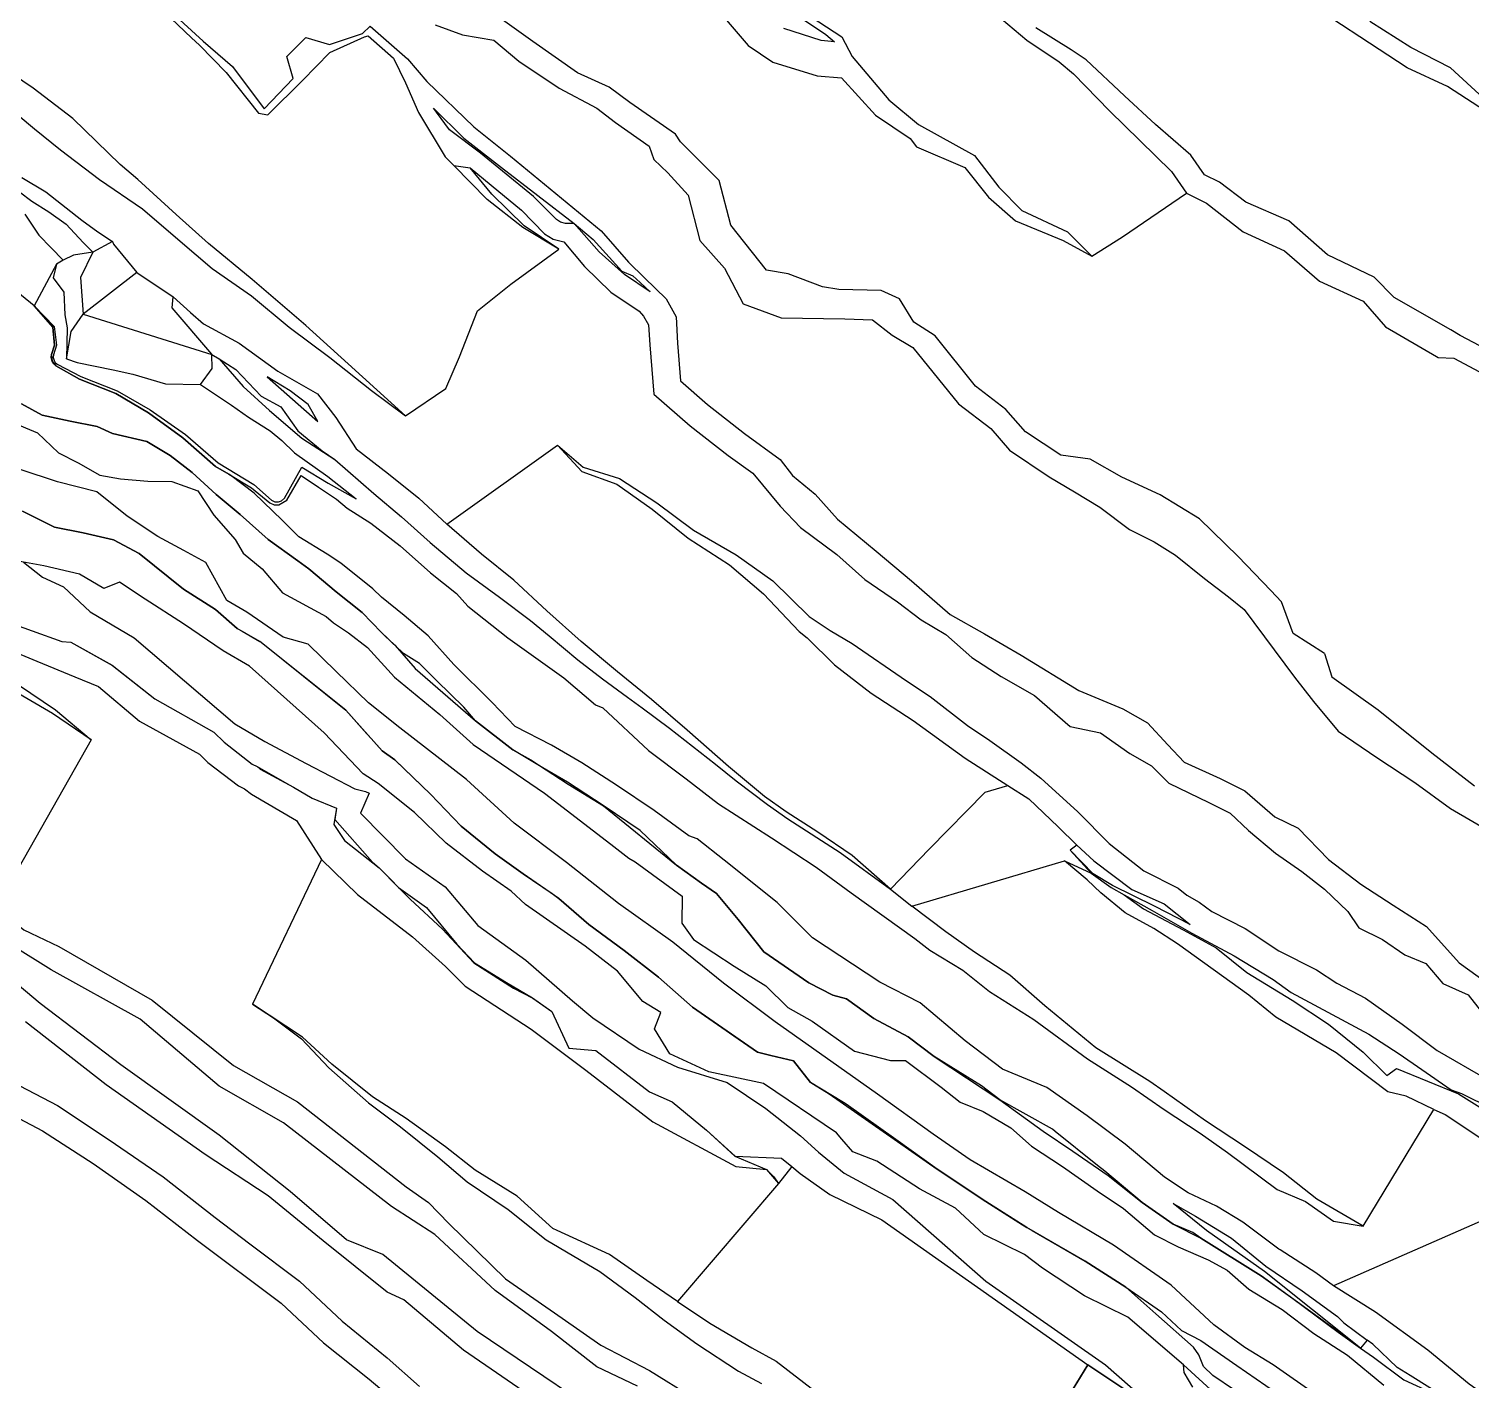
# Model space of a CAD drawing. Extents: x 102606 to 105048, y 81391 to 83586.
# Drawn here: x 103964.3 to 104282.7, y 81722.2 to 82020.5 of the extents above; entities that cross this region are included whole.
import ezdxf

# ---------------------------------------------------------------- set-up
doc = ezdxf.new("R2010")
doc.units = 0

msp = doc.modelspace()

# ---------------------------------------------------------------- linework, layer by layer
at = {"color": 32}
for points in [[(104130.016, 82059.813, 0), (104139.982955, 82050.9407, 0), (104146.405898, 82045.778647, 0), (104149.567054, 82043.655967, 0), (104156.652621, 82038.940777, 0), (104166.787518, 82032.444151, 0), (104176.279269, 82025.103374, 0), (104184.616181, 82018.026815, 0), (104191.764785, 82013.230583, 0), (104194.960397, 82010.619584, 0), (104202.929086, 82002.453757, 0), (104209.603592, 81995.88284, 0), (104216.600004, 81989.060098, 0), (104219.89107, 81984.250155, 0)], [(104111.388, 82045.377, 0), (104122.369609, 82033.946359, 0), (104131.956919, 82026.513775, 0), (104143.775778, 82018.759131, 0), (104146.078161, 82014.446069, 0)], [(104114.337439, 82027.146194, 0), (104123.107371, 82016.854318, 0), (104128.550791, 82013.142886, 0), (104138.387807, 82010.179173, 0), (104143.72163, 82009.698472, 0), (104151.228272, 82001.464258, 0), (104158.895906, 81996.296231, 0), (104160.265356, 81994.454906, 0), (104170.95401, 81989.916888, 0), (104176.179312, 81983.389596, 0), (104182.130205, 81978.113158, 0), (104192.676849, 81973.76382, 0), (104199.02, 81970.31, 0), (104205.752, 81974.584, 0), (104219.89107, 81984.250155, 0), (104224.280719, 81982.037678, 0), (104232.405832, 81975.722565, 0), (104241.568061, 81971.527372, 0), (104249.289287, 81964.838729, 0), (104258.919787, 81960.382671, 0), (104263.865206, 81954.701138, 0), (104275.077999, 81948.185738, 0), (104275.480085, 81947.98772, 0), (104278.921435, 81947.844753, 0), (104287.882917, 81943.018924, 0)], [(104131.164711, 82025.346616, 0), (104140.302772, 82019.279047, 0), (104142.173192, 82017.635643, 0), (104139.204015, 82017.952241, 0), (104130.971852, 82020.577143, 0)], [(104250.33554, 81882.563867, 0), (104243.417212, 81887.006564, 0), (104240.883476, 81893.983549, 0), (104238.509724, 81896.528688, 0), (104231.292232, 81904.038189, 0), (104222.767432, 81912.355403, 0), (104214.065187, 81917.631767, 0), (104205.605197, 81921.543321, 0), (104198.610671, 81925.52679, 0), (104192.1898, 81926.42057, 0), (104184.33465, 81931.564079, 0), (104180.009393, 81936.493116, 0), (104173.33725, 81941.609615, 0), (104164.374105, 81952.773484, 0), (104159.680042, 81955.785834, 0), (104156.536211, 81960.931115, 0), (104152.503377, 81962.779222, 0), (104143.124971, 81962.970788, 0), (104139.501714, 81963.540962, 0), (104131.971313, 81966.432277, 0), (104127.157971, 81967.224351, 0), (104119.313477, 81977.193842, 0), (104116.704786, 81987.017269, 0), (104111.384443, 81992.395108, 0), (104108.187981, 81995.544835, 0), (104107.104764, 81997.256894, 0), (104096.971575, 82004.225265, 0), (104092.435696, 82007.637184, 0), (104085.438743, 82010.775499, 0), (104075.552272, 82017.716754, 0), (104068.380825, 82022.883974, 0)], [(104053.998564, 82021.423124, 0), (104060.050716, 82019.222716, 0), (104066.95875, 82018.002304, 0), (104072.491714, 82013.413814, 0), (104081.387414, 82007.410568, 0), (104089.685128, 82002.977714, 0), (104093.820838, 81999.845889, 0), (104101.264659, 81994.616342, 0), (104102.289279, 81991.656546, 0), (104105.417894, 81988.754701, 0), (104109.879442, 81983.789309, 0), (104112.486526, 81973.784875, 0), (104117.880045, 81967.684605, 0), (104122.045751, 81959.821198, 0), (104130.444606, 81956.70507, 0), (104144.497528, 81956.488239, 0), (104150.550501, 81956.294275, 0), (104154.944508, 81952.892364, 0), (104159.48286, 81950.139253, 0), (104169.565162, 81937.752481, 0), (104176.676364, 81932.296773, 0), (104180.809874, 81927.505672, 0), (104189.604274, 81921.630912, 0), (104195.194886, 81918.277252, 0), (104200.743174, 81914.90363, 0), (104207.292806, 81909.951935, 0), (104212.73125, 81907.280032, 0), (104217.506928, 81904.314607, 0), (104223.870956, 81899.156528, 0), (104229.197056, 81895.118181, 0), (104232.601415, 81892.342587, 0), (104243.716, 81877.391343, 0), (104247.913, 81872.004, 0), (104253.352, 81865.479, 0), (104261.953, 81859.649, 0), (104270.315, 81854.144, 0), (104278.22, 81848.346, 0), (104288.926832, 81842.150466, 0)], [(104290.241495, 81947.567402, 0), (104280.29107, 81952.837301, 0), (104278.241123, 81954.087576, 0), (104265.77847, 81961.174405, 0), (104261.360093, 81965.656696, 0), (104251.049723, 81970.642327, 0), (104242.46444, 81978.147899, 0), (104232.991519, 81982.227259, 0), (104227.186606, 81986.633923, 0), (104223.905427, 81988.286353, 0), (104220.877459, 81992.655724, 0), (104213.077046, 81999.427839, 0), (104206.210559, 82005.720833, 0), (104197.769751, 82013.688099, 0), (104194.429469, 82015.893784, 0), (104186.650401, 82020.717303, 0)], [(104146.078161, 82014.446069, 0), (104154.160472, 82004.85965, 0), (104160.734172, 81999.364025, 0), (104173.124435, 81992.540354, 0), (104178.441533, 81985.540725, 0), (104183.580553, 81980.435416, 0), (104193.590996, 81975.681278, 0), (104199.02, 81970.31, 0)], [(103962.726, 81937.73, 0), (103967.23, 81935.225, 0), (103973.449, 81933.93, 0), (103979.426, 81932.686, 0), (103982.796, 81931.207, 0), (103990.359, 81929.432, 0), (103995.53, 81926.286, 0), (104000.363, 81922.584, 0), (104005.667, 81917.722, 0), (104010.998, 81913.316, 0), (104017.144, 81907.79, 0), (104023.732, 81903.037, 0), (104026.15, 81901.275, 0), (104032.175, 81896.191, 0), (104037.912, 81891.676, 0), (104042.145, 81887.222, 0), (104045.190106, 81884.348755, 0), (104049.584654, 81879.266688, 0), (104062.952197, 81867.750282, 0), (104071.136834, 81861.3512, 0), (104075.137935, 81859.131366, 0), (104083.365921, 81853.740617, 0), (104091.206764, 81848.941369, 0), (104107.270369, 81835.85597, 0), (104112.801275, 81831.877317, 0), (104116.135185, 81829.615663, 0), (104120.890438, 81823.837268, 0), (104126.591728, 81816.719126, 0), (104136.491396, 81809.915142, 0), (104141.819337, 81807.136124, 0), (104144.825213, 81806.342499, 0), (104150.849754, 81801.978897, 0), (104158.449308, 81797.968458, 0), (104164.200146, 81793.647198, 0), (104178.66041, 81784.019387, 0), (104188.247252, 81777.145655, 0), (104194.836078, 81772.715349, 0), (104202.639145, 81767.365433, 0), (104210.146109, 81761.394761, 0), (104216.983459, 81756.594068, 0), (104223.053604, 81753.520545, 0), (104236.415017, 81745.200517, 0), (104243.364317, 81740.189328, 0), (104253.376046, 81732.773233, 0), (104258.31402, 81729.251528, 0), (104261.189002, 81727.201125, 0), (104267.900158, 81722.255013, 0), (104274.303544, 81719.257211, 0)], [(103960.404, 81933.732, 0), (103966.21, 81931.351, 0), (103970.851, 81926.874, 0), (103975.184, 81924.698, 0), (103979.969, 81921.958, 0), (103984.564, 81921.191, 0), (103990.579, 81920.682, 0), (103995.901, 81920.579, 0), (104001.589, 81918.531, 0), (104005.189, 81913.118, 0), (104009.869, 81907.786, 0), (104011.611741, 81904.788654, 0), (104015.814226, 81901.302967, 0), (104020.300982, 81895.978181, 0), (104029.977906, 81890.785048, 0), (104031.547, 81889.381, 0), (104034.851, 81887.165, 0), (104039.074, 81883.957, 0), (104045.034119, 81877.343957, 0), (104055.064892, 81869.11563, 0), (104062.42, 81862.54, 0), (104078.14, 81851.74, 0), (104092.833293, 81840.466211, 0), (104096.793, 81837.379, 0), (104098.185, 81836.568, 0), (104108.546, 81829.025, 0), (104108.449, 81823.092, 0), (104111.024, 81819.443, 0), (104120.065, 81813.565, 0), (104127.031, 81809.251, 0), (104131.897, 81804.445, 0), (104137.241, 81801.386, 0), (104146.583, 81794.825, 0), (104154.56, 81792.722, 0), (104157.869, 81792.719, 0), (104165.718, 81786.822, 0), (104169.944, 81783.535, 0), (104175.003, 81781.486, 0), (104181.11, 81777.9, 0), (104185.69, 81773.81, 0), (104192.54, 81769.33, 0), (104200.15, 81763.98, 0), (104206.01, 81760.07, 0), (104212.85, 81754.22, 0), (104218.03, 81751.58, 0), (104224.68, 81748.7, 0), (104228.892935, 81746.435097, 0), (104233.66, 81742.27, 0), (104241.02, 81737.79, 0), (104248.01, 81732.49, 0), (104255.48, 81727.71, 0), (104263.43, 81721.06, 0)], [(103978.055795, 81863.517728, 0), (103969.536623, 81869.332242, 0), (103958.209639, 81876.002488, 0), (103952.126994, 81880.561086, 0), (103950.26278, 81882.380245, 0), (103942.069969, 81882.589608, 0), (103938.077584, 81883.843789, 0), (103932.106, 81885.079, 0), (103926.597308, 81887.884442, 0)], [(103948.937813, 81887.220515, 0), (103953.667653, 81882.201384, 0), (103959.329905, 81877.498477, 0), (103970.186712, 81870.191146, 0), (103978.055795, 81863.517728, 0), (103957.0042, 81826.503562, 0), (103963.231213, 81821.618716, 0), (103970.917921, 81817.871517, 0), (103991.554668, 81806.070123, 0), (104009.501537, 81791.644953, 0), (104023.654086, 81783.591953, 0), (104047.599218, 81764.834104, 0), (104052.558732, 81761.3981, 0), (104057.037923, 81756.759609, 0), (104069.513483, 81744.507371, 0), (104082.065525, 81735.857048, 0), (104090.630456, 81729.891209, 0), (104101.36359, 81724.281834, 0), (104110.821846, 81718.425329, 0)], [(104250.33554, 81882.563867, 0), (104251.949264, 81877.426264, 0), (104262.183391, 81870.158738, 0), (104274.088464, 81860.65699, 0), (104283.478548, 81853.394003, 0)], [(104098.72, 81720.85, 0), (104089.725474, 81725.083848, 0), (104079.675321, 81732.929081, 0), (104067.289811, 81741.951455, 0), (104053.968449, 81754.32255, 0), (104044.395383, 81760.487626, 0), (104020.559665, 81778.979538, 0), (104006.320361, 81787.041083, 0), (103988.864571, 81801.835275, 0), (103969.212882, 81812.787861, 0), (103960.639, 81818.149, 0)]]:
    msp.add_polyline3d(points, dxfattribs=at)
at = {"color": 40}
for points in [[(103980.059, 82038.328, 0), (103988.811889, 82031.61508, 0), (103992.727502, 82025.664602, 0), (104000.246841, 82018.559805, 0), (104000.246841, 82018.559805, 0), (104001.997035, 82016.89294, 0), (104007.859721, 82010.854281, 0), (104015.037765, 82001.93681, 0), (104017.081585, 82001.566067, 0), (104024.721461, 82009.081541, 0), (104030.729351, 82015.320179, 0), (104038.441562, 82018.740904, 0), (104039.213454, 82018.990087, 0), (104044.830111, 82014.045961, 0), (104047.455361, 82008.620591, 0), (104050.309589, 82002.082468, 0), (104056.196879, 81992.287079, 0), (104058.14062, 81990.322885, 0), (104061.710424, 81989.864078, 0)], [(103995.990141, 82024.051243, 0), (104002.834177, 82017.83395, 0), (104009.308677, 82012.193618, 0), (104016.245929, 82002.838394, 0), (104022.681112, 82009.581698, 0), (104021.293562, 82014.384681, 0), (104025.489643, 82018.646269, 0), (104030.699721, 82017.100882, 0), (104037.977054, 82019.525638, 0), (104039.686424, 82021.109494, 0), (104047.910205, 82013.902326, 0), (104052.212542, 82008.902668, 0), (104062.5247, 81998.865909, 0), (104070.631652, 81992.412815, 0), (104090.697494, 81975.907164, 0), (104096.711736, 81969.036597, 0), (104100.237367, 81965.508907, 0), (104105.026552, 81960.890088, 0), (104107.239596, 81956.919392, 0), (104107.535835, 81951.129251, 0), (104108.171973, 81942.788778, 0), (104114.166584, 81937.547981, 0), (104122.340526, 81931.147915, 0), (104130.21124, 81925.454609, 0), (104132.892387, 81921.929116, 0), (104137.897235, 81917.753427, 0), (104142.862865, 81912.241679, 0), (104151.399378, 81905.19374, 0), (104159.210105, 81898.61996, 0), (104167.744258, 81891.204707, 0), (104175.335596, 81886.964592, 0), (104183.401825, 81882.224437, 0), (104196.116304, 81874.454479, 0), (104205.866204, 81870.361928, 0), (104211.274847, 81867.291879, 0), (104215.765145, 81862.443368, 0), (104219.383836, 81858.634824, 0), (104227.312195, 81854.973174, 0), (104232.797954, 81852.297194, 0), (104239.428703, 81846.550951, 0), (104244.575186, 81844.054073, 0), (104251.218207, 81837.091346, 0), (104258.398459, 81831.693569, 0), (104265.532943, 81827.001158, 0), (104272.922784, 81822.290919, 0), (104280.127814, 81814.322099, 0), (104288.485212, 81808.256246, 0)], [(104287.152955, 82001.511932, 0), (104277.52466, 82007.799634, 0), (104268.593369, 82011.877289, 0), (104258.181457, 82018.757479, 0), (104250.077789, 82024.07576, 0)], [(104285.496, 82005.239, 0), (104278.211, 82011.883, 0), (104269.452, 82016.411, 0), (104260.399474, 82022.159033, 0)], [(104047.447, 81935.061, 0), (104034.779009, 81946.586216, 0), (104025.453008, 81954.987308, 0), (104013.595665, 81965.14175, 0), (104003.980149, 81973.1255, 0), (103996.859312, 81979.519435, 0), (103988.40193, 81987.248698, 0), (103988.40193, 81987.248698, 0), (103984.464386, 81990.544554, 0), (103973.994569, 82000.742415, 0), (103965.276044, 82007.437701, 0), (103956.265247, 82013.433562, 0)], [(104101.472921, 81962.420112, 0), (104095.855285, 81966.260599, 0), (104090.25866, 81971.277175, 0), (104084.683546, 81977.517664, 0), (104082.819367, 81977.576493, 0), (104081.722373, 81977.821816, 0), (104080.79268, 81978.45368, 0), (104075.753752, 81983.492608, 0), (104068.856869, 81989.100197, 0), (104063.993821, 81993.078964, 0), (104057.217461, 81998.239255, 0), (104054.315019, 82002.140197, 0), (104053.663952, 82002.998846, 0)], [(104053.663952, 82002.998846, 0), (104060.336729, 81996.381706, 0), (104068.651827, 81989.925581, 0), (104084.683546, 81977.517664, 0), (104088.876514, 81974.029413, 0), (104095.236233, 81966.999473, 0), (104097.645991, 81965.984629, 0), (104099.270172, 81964.524327, 0), (104101.472921, 81962.420112, 0)], [(103961.948, 82001.49, 0), (103965.546, 81998.447, 0), (103971.318, 81993.819, 0), (103979.922, 81987.229, 0), (103989.377, 81980.768, 0), (103997.728, 81973.605, 0), (104004.768, 81967.608, 0), (104013.474, 81961.559, 0), (104021.818, 81954.633, 0), (104030.768, 81947.953, 0), (104039.966, 81940.646, 0), (104047.447, 81935.061, 0), (104056.397, 81941.081, 0)], [(104081.334, 81971.847, 0), (104073.408375, 81976.642567, 0), (104065.508499, 81982.877473, 0), (104058.14062, 81990.322885, 0)], [(104056.397, 81941.081, 0), (104059.423, 81948.104, 0), (104063.33, 81958.227, 0), (104070.753, 81964.177, 0), (104081.334, 81971.847, 0), (104073.653544, 81976.996248, 0), (104066.535304, 81984.026259, 0), (104061.710424, 81989.864078, 0), (104066.347768, 81986.023845, 0), (104073.068915, 81980.516713, 0), (104078.177151, 81975.292156, 0), (104080.08929, 81974.048675, 0), (104082.434396, 81973.479238, 0), (104087.002824, 81968.026722, 0), (104092.805143, 81962.372711, 0), (104099.072095, 81958.162665, 0), (104100.042876, 81957.0542, 0), (104101.142261, 81955.167455, 0), (104101.390039, 81950.737721, 0), (104102.267717, 81939.83215, 0), (104110.309158, 81932.886977, 0), (104118.718599, 81926.336269, 0), (104124.179048, 81922.401251, 0), (104130.170613, 81915.130544, 0), (104134.709697, 81910.388208, 0), (104142.672493, 81904.429815, 0), (104148.904661, 81898.953595, 0), (104156.103499, 81894.031078, 0), (104161.326782, 81890.038203, 0), (104166.730333, 81886.759443, 0), (104172.532905, 81881.741042, 0), (104179.00523, 81877.549367, 0), (104186.335076, 81873.362168, 0), (104194.186179, 81866.477224, 0), (104200.904574, 81865.095014, 0), (104207.418555, 81860.498077, 0), (104212.138383, 81857.805024, 0), (104216.034839, 81853.961627, 0), (104224.805813, 81849.693893, 0), (104229.540969, 81847.368555, 0), (104233.56, 81843.52, 0), (104239.537908, 81838.54389, 0), (104245.391137, 81834.450508, 0), (104250.342475, 81830.600534, 0), (104255.491361, 81825.645831, 0), (104257.980473, 81822.065759, 0), (104263.170946, 81819.435062, 0), (104268.089204, 81816.044163, 0), (104272.719459, 81814.127606, 0), (104276.466886, 81809.730451, 0), (104282.122089, 81807.239416, 0), (104287.962391, 81799.745008, 0)], [(104248.8276, 81718.694753, 0), (104239.031453, 81725.554992, 0), (104232.749815, 81729.354127, 0), (104225.969168, 81734.355743, 0), (104216.489365, 81743.113032, 0), (104203.752453, 81751.985155, 0), (104191.64353, 81759.171731, 0), (104184.246126, 81763.741315, 0), (104172.158141, 81770.782068, 0), (104163.95683, 81776.501168, 0), (104151.647951, 81785.301699, 0), (104129.057823, 81801.275979, 0), (104117.69706, 81809.832711, 0), (104106.465183, 81818.871575, 0), (104094.519755, 81827.432472, 0), (104083.00598, 81836.476085, 0), (104071.47305, 81845.153993, 0), (104060.963544, 81854.775177, 0), (104046.24098, 81866.187282, 0), (104039.300513, 81871.691949, 0), (104032.194778, 81878.597925, 0), (104025.957358, 81884.693085, 0), (104020.440879, 81886.237823, 0), (104012.448836, 81891.700581, 0), (104008.014521, 81894.324556, 0), (104003.390551, 81902.724642, 0), (103998.547237, 81905.320883, 0), (103992.763612, 81908.460392, 0), (103986.031999, 81912.891826, 0), (103979.349787, 81918.302497, 0), (103970.659087, 81920.473947, 0), (103962.410835, 81923.207952, 0)], [(103962.935, 81914.046, 0), (103969.976, 81910.462, 0), (103976.27, 81909.248, 0), (103983.026, 81907.72, 0), (103988.673, 81904.693, 0), (103998.48, 81896.823, 0), (104005.517, 81892.293, 0), (104010.308732, 81888.155457, 0)], [(104010.308732, 81888.155457, 0), (104011.385359, 81887.533431, 0), (104015.290591, 81885.277164, 0), (104015.604252, 81885.095945, 0), (104034.299366, 81870.057486, 0), (104038.940594, 81864.899776, 0), (104039.917114, 81863.814588, 0), (104042.351719, 81861.109058, 0), (104045.126077, 81859.123953, 0), (104045.24975, 81859.004931, 0), (104053.016469, 81851.530299, 0), (104059.737518, 81844.46785, 0), (104067.250528, 81838.358438, 0), (104073.428496, 81833.96261, 0), (104079.817535, 81829.578926, 0), (104081.337034, 81828.536359, 0), (104087.916743, 81822.736428, 0), (104095.732733, 81817.03366, 0), (104103.305597, 81811.122967, 0), (104110.852949, 81804.535092, 0), (104120.933344, 81797.502908, 0), (104120.935724, 81797.501248, 0), (104125.173001, 81794.545281, 0), (104128.099024, 81793.864959, 0), (104133.156995, 81792.688944, 0), (104136.90542, 81787.891718, 0), (104137.205704, 81787.708179, 0), (104141.039702, 81785.364782, 0), (104164.883947, 81768.744335, 0), (104175.632217, 81761.578821, 0), (104176.431523, 81761.072754, 0), (104183.685694, 81756.479901, 0), (104184.663171, 81755.861028, 0), (104185.817175, 81755.195734, 0), (104185.822882, 81755.192444, 0), (104197.563433, 81748.423913, 0), (104206.473645, 81742.685049, 0), (104214.390906, 81737.209233, 0), (104218.77753, 81733.144936, 0), (104223.027, 81730.914, 0), (104231.002, 81725.387, 0), (104239.581, 81719.483, 0)], [(104098.398262, 81709.209121, 0), (104063.304945, 81732.893756, 0), (104042.499923, 81749.881489, 0), (104034.419125, 81753.145368, 0), (104021.998187, 81763.829726, 0), (104006.299685, 81776.232292, 0), (103984.646891, 81791.749916, 0), (103966.81302, 81805.355757, 0), (103955.155816, 81815.061755, 0)], [(104095.27, 81704.75, 0), (104060.274976, 81728.806262, 0), (104047.081666, 81739.884652, 0), (104043.4, 81741.55, 0), (104029.26, 81752.9, 0), (104017.15, 81762.88, 0), (104003.240945, 81771.964225, 0), (103981.382797, 81787.336194, 0), (103963.573513, 81801.292038, 0)]]:
    msp.add_polyline3d(points, dxfattribs=at)
at = {"color": 3}
for points in [[(103962.796037, 81987.727376, 0), (103968.064244, 81984.499278, 0), (103976.00292, 81978.290981, 0), (103979.512335, 81975.71483, 0), (103982.814632, 81973.550652, 0), (103983.025461, 81973.006309, 0), (103988.131396, 81966.702327, 0), (103996.140395, 81961.324908, 0), (103996.140395, 81961.324908, 0), (103999.974846, 81957.861004, 0), (104002.852387, 81955.397834, 0), (104010.768575, 81951.126319, 0), (104019.258912, 81944.935033, 0), (104028.042632, 81939.953408, 0), (104032.063844, 81934.689769, 0), (104036.558768, 81927.769557, 0), (104043.706602, 81922.247775, 0), (104050.450051, 81916.897488, 0), (104056.614521, 81911.134055, 0), (104081.031, 81928.621, 0), (104086.722297, 81923.742459, 0), (104094.6822, 81921.262444, 0), (104102.945796, 81915.894294, 0), (104111.079995, 81909.83562, 0), (104120.447567, 81904.402589, 0), (104128.563484, 81898.654352, 0), (104136.563364, 81890.780655, 0), (104141.244927, 81887.678063, 0), (104146.114326, 81884.77248, 0), (104158.060408, 81876.569054, 0), (104163.323724, 81873.100252, 0), (104171.539862, 81866.686267, 0), (104176.492527, 81863.398983, 0), (104183.410317, 81858.469405, 0), (104187.768549, 81855.071094, 0), (104195.908003, 81847.663898, 0), (104202.814973, 81840.618851, 0), (104210.467843, 81834.619802, 0), (104218.067878, 81830.782507, 0), (104219.99209, 81829.231381, 0), (104222.666188, 81827.683414, 0), (104225.491513, 81825.601636, 0), (104232.864663, 81821.882767, 0), (104240.294119, 81816.983445, 0), (104248.564639, 81812.790929, 0), (104253.085802, 81809.818367, 0), (104259.395992, 81806.519972, 0), (104267.541519, 81800.768351, 0), (104275.239451, 81794.936706, 0), (104286.182189, 81788.580625, 0)], [(103962.278, 81984.549, 0), (103964.994, 81982.469, 0), (103968.692, 81980.122, 0), (103972.571, 81977.431, 0), (103976.269, 81973.323, 0), (103978.443, 81971.186, 0), (103975.731264, 81965.645697, 0), (103976.278, 81957.553, 0), (104004.701, 81948.642, 0), (104006.342276, 81947.677616, 0), (104010.023088, 81945.323358, 0), (104015.624789, 81939.388427, 0), (104019.954439, 81937.059136, 0), (104023.709211, 81931.779308, 0), (104029.102198, 81927.363186, 0), (104031.849194, 81925.462125, 0), (104040.445228, 81917.911872, 0), (104046.551818, 81912.810152, 0), (104052.886112, 81907.083361, 0), (104060.876618, 81900.438576, 0), (104068.192799, 81895.028314, 0), (104075.03918, 81889.883044, 0), (104079.182945, 81886.484823, 0), (104085.521409, 81881.171147, 0), (104090.939814, 81876.988026, 0), (104096.496311, 81872.956813, 0), (104099.728888, 81870.631519, 0), (104105.73165, 81866.14141, 0), (104115.901821, 81858.139557, 0), (104120.476507, 81854.478331, 0), (104127.386739, 81849.247828, 0), (104131.873388, 81846.066166, 0), (104143.435, 81838.667, 0), (104154.56538, 81830.589219, 0), (104163.131, 81839.464, 0), (104175.466, 81852.007, 0), (104180.47857, 81853.464985, 0), (104185.105, 81850.496, 0), (104191.537214, 81844.347061, 0), (104195.667925, 81840.286271, 0), (104194.204, 81839.148, 0), (104198.818031, 81834.095385, 0), (104203.246383, 81830.90237, 0), (104206.113782, 81829.320218, 0), (104212.35233, 81825.877958, 0), (104221.066214, 81820.846358, 0), (104230.399104, 81815.815458, 0), (104239.027817, 81810.640944, 0), (104243.008188, 81807.71963, 0), (104260.165417, 81798.529626, 0), (104266.821312, 81794.240168, 0), (104271.86147, 81790.752992, 0), (104278.347245, 81786.26324, 0), (104280.586, 81785.435, 0), (104287.319, 81782.13, 0)], [(103982.814632, 81973.550652, 0), (103978.443, 81971.186, 0)], [(103988.131396, 81966.702327, 0), (103976.278, 81957.553, 0)], [(104004.681152, 81948.675712, 0), (103995.929, 81958.938, 0), (103996.140395, 81961.324908, 0)], [(104016.956, 81943.656, 0), (104028.087, 81933.814, 0)], [(104028.087, 81933.814, 0), (104025.948, 81937.611, 0), (104022.035, 81940.601, 0), (104016.956, 81943.656, 0)], [(104081.031, 81928.621, 0), (104086.432277, 81922.811607, 0), (104094.099529, 81920.021773, 0), (104101.932563, 81914.438845, 0), (104109.908968, 81908.059433, 0), (104118.998241, 81902.14597, 0), (104126.540935, 81895.76655, 0), (104134.380251, 81887.486513, 0), (104136.150444, 81886.040569, 0), (104142.202, 81880.085, 0), (104150.259, 81873.879, 0), (104159.546, 81867.823, 0), (104171.048, 81859.517, 0), (104180.47857, 81853.464985, 0)], [(104010.308732, 81888.155457, 0), (104005.517, 81892.293, 0), (103998.48, 81896.823, 0), (103988.673, 81904.693, 0), (103983.026, 81907.72, 0), (103976.27, 81909.248, 0), (103969.976, 81910.462, 0), (103962.935, 81914.046, 0)], [(104154.56538, 81830.589219, 0), (104146.052029, 81837.993214, 0), (104138.515993, 81843.129033, 0), (104131.526673, 81847.659928, 0), (104126.730873, 81851.035679, 0), (104118.756929, 81857.677756, 0), (104109.685065, 81865.657349, 0), (104101.783081, 81872.466833, 0), (104094.281437, 81878.533797, 0), (104086.277202, 81885.226473, 0), (104078.63928, 81891.999382, 0), (104071.389857, 81898.774117, 0), (104064.280803, 81904.515013, 0), (104056.614521, 81911.134055, 0)], [(104221.300848, 81720.635414, 0), (104219.412644, 81723.883702, 0), (104219.204228, 81725.54695, 0), (104206.943, 81736.05, 0), (104197.382, 81740.809, 0), (104188.136, 81746.917, 0), (104184.143, 81749.917, 0), (104175.176, 81754.309, 0), (104168.932, 81760.155, 0), (104160.986, 81764.436, 0), (104151.515, 81770.513, 0), (104146.252, 81772.585, 0), (104143.830083, 81775.397783, 0), (104142.649806, 81776.768382, 0), (104126.512779, 81787.657614, 0), (104114.451737, 81790.270852, 0), (104105.856347, 81794.193163, 0), (104102.422295, 81799.710448, 0), (104103.817615, 81803.348018, 0), (104099.900937, 81805.762028, 0), (104094.267665, 81812.439155, 0), (104087.169, 81818.003, 0), (104073.95, 81827.213, 0), (104070.814, 81830.129, 0), (104064.448, 81834.524, 0), (104056.461, 81840.698, 0), (104049.474, 81847.513, 0), (104041.423, 81853.923, 0), (104038.155, 81855.995, 0), (104029.485, 81865.09, 0), (104013.02, 81879.83, 0), (104007.18, 81883.18, 0), (103998.46, 81889.17, 0), (103990.022993, 81894.60753, 0), (103984.360246, 81898.344828, 0), (103980.865212, 81896.938599, 0), (103975.501763, 81900.141199, 0), (103967.605, 81901.969, 0), (103961.967, 81903.009, 0)], [(104230.46981, 81719.977477, 0), (104225.67663, 81723.212835, 0), (104223.63684, 81725.195291, 0), (104222.614286, 81727.725242, 0), (104221.413071, 81729.454553, 0), (104213.158902, 81736.836923, 0), (104206.473645, 81742.685049, 0), (104197.563433, 81748.423913, 0), (104184.663171, 81755.861028, 0), (104175.632217, 81761.578821, 0), (104164.883947, 81768.744335, 0), (104155.705537, 81775.264095, 0), (104144.735014, 81783.1026, 0), (104144.166102, 81783.45388, 0), (104136.90542, 81787.891718, 0), (104133.156995, 81792.688944, 0), (104128.099024, 81793.864959, 0), (104125.173001, 81794.545281, 0), (104110.852949, 81804.535092, 0), (104103.305597, 81811.122967, 0), (104095.732733, 81817.03366, 0), (104087.916743, 81822.736428, 0), (104081.337034, 81828.536359, 0), (104073.428496, 81833.96261, 0), (104067.250528, 81838.358438, 0), (104059.737518, 81844.46785, 0), (104053.016469, 81851.530299, 0), (104045.126077, 81859.123953, 0), (104042.351719, 81861.109058, 0), (104034.299366, 81870.057486, 0), (104015.290591, 81885.277164, 0), (104010.308732, 81888.155457, 0)], [(104220.735292, 81822.799279, 0), (104212.830571, 81826.836466, 0), (104203.550906, 81831.358121, 0), (104199.295511, 81833.925145, 0), (104194.204, 81839.148, 0)], [(104195.667925, 81840.286271, 0), (104199.431036, 81836.838092, 0), (104207.844453, 81830.492546, 0), (104214.962433, 81827.302962, 0), (104220.735292, 81822.799279, 0)], [(103962.355861, 81787.153561, 0), (103970.648552, 81782.835103, 0), (103982.039441, 81775.214854, 0), (103993.985079, 81767.049356, 0), (104005.440066, 81758.052564, 0), (104013.112773, 81752.265437, 0), (104024.057046, 81744.000385, 0), (104033.522365, 81735.162106, 0), (104043.396756, 81727.053867, 0), (104050.524416, 81720.783405, 0)], [(103958.310047, 81781.958639, 0), (103967.295389, 81777.175374, 0), (103978.49107, 81769.967659, 0), (103990.16781, 81761.843352, 0), (104001.553707, 81753.003435, 0), (104019.992211, 81739.164495, 0), (104029.359226, 81730.40899, 0), (104039.426291, 81722.382808, 0), (104047.422315, 81715.684538, 0)], [(104184.49, 81703.27, 0), (104198.107346, 81725.526244, 0), (104209.801077, 81717.730362, 0)], [(104343.449086, 81657.036953, 0), (104331.186343, 81661.876716, 0), (104312.634875, 81671.287558, 0), (104295.135249, 81680.756626, 0), (104291.665, 81683.178, 0), (104285.111, 81684.937, 0), (104281.831444, 81687.764898, 0), (104276.157, 81689.288, 0), (104265.694, 81694.182, 0), (104255.174, 81700.942, 0), (104247.678, 81706.093, 0), (104234.675, 81713.901, 0), (104231.02, 81716.329, 0), (104227.788, 81717.765, 0), (104219.204228, 81725.54695, 0)]]:
    msp.add_polyline3d(points, dxfattribs=at)
at = {"color": 5}
for points in [[(103962.278, 81984.549, 0), (103964.994, 81982.469, 0), (103968.692, 81980.122, 0), (103972.571, 81977.431, 0), (103976.269, 81973.323, 0), (103978.443, 81971.186, 0), (103975.731264, 81965.645697, 0), (103976.278, 81957.553, 0), (104004.701, 81948.642, 0), (104006.342276, 81947.677616, 0), (104011.641458, 81941.588109, 0), (104017.410517, 81936.287716, 0), (104024.614973, 81930.14244, 0), (104031.849194, 81925.462125, 0), (104040.445228, 81917.911872, 0), (104046.551818, 81912.810152, 0), (104052.886112, 81907.083361, 0), (104060.876618, 81900.438576, 0), (104068.192799, 81895.028314, 0), (104075.03918, 81889.883044, 0), (104079.182945, 81886.484823, 0), (104085.521409, 81881.171147, 0), (104090.939814, 81876.988026, 0), (104096.496311, 81872.956813, 0), (104099.728888, 81870.631519, 0), (104105.73165, 81866.14141, 0), (104115.901821, 81858.139557, 0), (104120.476507, 81854.478331, 0), (104127.386739, 81849.247828, 0), (104131.873388, 81846.066166, 0), (104143.435, 81838.667, 0), (104154.56538, 81830.589219, 0), (104159.232859, 81826.835766, 0), (104192.977, 81836.851, 0), (104198.818031, 81834.095385, 0), (104203.246383, 81830.90237, 0), (104206.113782, 81829.320218, 0), (104210.372026, 81826.201106, 0), (104219.18012, 81821.613061, 0), (104226.421766, 81817.607562, 0), (104233.185415, 81812.188986, 0), (104243.245948, 81806.078583, 0), (104251.22149, 81800.791012, 0), (104258.91759, 81794.551998, 0), (104264.126833, 81789.422197, 0), (104266.248108, 81790.96907, 0), (104279.918006, 81785.404324, 0), (104290.761349, 81778.634542, 0)], [(103963.408, 81979.567, 0), (103966.51946, 81974.982, 0), (103969.23802, 81972.18445, 0), (103971.900023, 81969.472184, 0), (103970.412, 81968.567, 0), (103965.519019, 81959.389104, 0), (103969.64371, 81954.658427, 0), (103969.948659, 81950.692518, 0), (103969.325344, 81948.640308, 0), (103969.445001, 81947.147815, 0), (103970.303486, 81946.103045, 0), (103975.500347, 81943.174994, 0), (103983.529604, 81939.98854, 0), (103990.712626, 81935.764077, 0), (103998.333472, 81930.232761, 0), (104005.518821, 81923.87617, 0), (104008.494663, 81922.208189, 0), (104013.461636, 81919.166145, 0), (104017.504877, 81915.888069, 0), (104018.453478, 81915.445241, 0), (104019.536612, 81915.423326, 0), (104021.279682, 81916.461722, 0), (104024.459317, 81921.934504, 0), (104028.242, 81919.334, 0), (104032.225, 81916.668, 0), (104034.556, 81914.703, 0), (104039.797, 81911.343, 0), (104046.266089, 81906.392401, 0), (104052.996572, 81900.395312, 0), (104058.764478, 81895.816563, 0), (104061.209, 81893.025, 0), (104070.03, 81886.092, 0), (104082.428, 81877.259, 0), (104089.389, 81871.29, 0), (104091.003, 81870.631, 0), (104101.154, 81861.164, 0), (104109.43, 81854.92, 0), (104116.59, 81849.38, 0), (104128.242808, 81841.877789, 0), (104138.14, 81835.42, 0), (104145.89, 81829.78, 0), (104159.95, 81819.66, 0), (104163.24, 81817.09, 0), (104170.55, 81812.71, 0), (104176.441211, 81807.975835, 0), (104186.224249, 81801.754134, 0), (104198.072714, 81793.118936, 0), (104207.741, 81786.929, 0), (104214.981, 81781.883, 0), (104222.92, 81776.704, 0), (104228.957, 81772.407, 0), (104239.937, 81764.241, 0), (104246.204, 81761.616, 0), (104252.349, 81757.281, 0), (104258.893, 81756.169, 0), (104274.541134, 81781.954033, 0), (104277.001026, 81780.829641, 0), (104285.579027, 81775.11758, 0)], [(103978.443, 81971.186, 0), (103974.15, 81970.546, 0), (103971.900023, 81969.472184, 0)], [(103971.900023, 81969.472184, 0), (103970.412, 81968.567, 0), (103969.658473, 81965.510773, 0), (103972.063, 81962.361, 0), (103972.256, 81957.41, 0), (103972.76, 81954.488, 0), (103972.661, 81947.651, 0), (103974.979, 81946.848, 0), (103982.898, 81945.217, 0), (103987.277, 81944.26, 0), (103987.277, 81944.26, 0), (103994.474, 81942.161, 0), (104002.205399, 81941.998581, 0), (104009.076, 81937.447, 0), (104012.825, 81934.759, 0), (104017.563, 81931.789, 0), (104020.148, 81929.615, 0), (104022.944, 81926.922, 0), (104030.351456, 81921.705715, 0), (104036.573149, 81916.768216, 0)], [(103965.519019, 81959.389104, 0), (103969.871247, 81954.766198, 0), (103970.406337, 81950.655116, 0), (103969.773049, 81948.552213, 0), (103969.716113, 81947.961361, 0), (103969.86691, 81947.321055, 0), (103970.144865, 81946.865601, 0), (103970.566097, 81946.475852, 0), (103975.767914, 81943.762636, 0), (103983.825621, 81940.602325, 0), (103991.106438, 81936.385394, 0), (103998.920259, 81930.983513, 0), (104006.097364, 81924.663796, 0), (104013.983912, 81919.881432, 0), (104017.898903, 81916.473556, 0), (104018.623514, 81916.106868, 0), (104019.437714, 81916.078661, 0), (104020.10791, 81916.311367, 0), (104020.755136, 81916.882553, 0), (104024.547593, 81923.750456, 0), (104030.371847, 81920.239528, 0), (104036.573149, 81916.768216, 0)], [(103972.661, 81947.651, 0), (103973.688, 81953.729, 0), (103976.278, 81957.553, 0)], [(104002.205399, 81941.998581, 0), (104004.82, 81945.528, 0), (104004.701, 81948.642, 0), (104004.681152, 81948.675712, 0)], [(103963.104381, 81902.799196, 0), (103967.299279, 81899.460977, 0), (103971.997635, 81897.292526, 0), (103977.830567, 81891.824323, 0), (103987.527904, 81886.061996, 0), (104009.796005, 81867.081412, 0), (104016.423907, 81863.173025, 0), (104025.516926, 81858.289527, 0), (104036.314852, 81852.707844, 0), (104038.671279, 81852.142663, 0), (104039.461791, 81851.793873, 0), (104037.505925, 81847.361019, 0), (104047.463752, 81837.292911, 0), (104056.202411, 81831.078456, 0), (104063.451618, 81822.51031, 0), (104074.014784, 81814.923664, 0), (104084.36158, 81805.878045, 0), (104088.806675, 81802.187875, 0), (104099.095247, 81795.259604, 0), (104107.485117, 81791.245097, 0), (104118.50348, 81787.913929, 0), (104127.046482, 81782.133766, 0), (104134.679607, 81776.126603, 0), (104138.660812, 81772.474678, 0), (104144.304629, 81767.858733, 0), (104155.03046, 81762.033117, 0), (104175.612286, 81744.05198, 0), (104202.004375, 81725.562081, 0), (104210.509292, 81718.081376, 0)], [(103958.497171, 81889.924158, 0), (103971.601938, 81885.22623, 0), (103973.600997, 81885.133015, 0), (103982.742235, 81880.015159, 0), (103992.113134, 81872.610107, 0), (104005.15368, 81865.244496, 0), (104007.424258, 81863.059366, 0), (104013.602506, 81858.162345, 0), (104014.693255, 81857.632882, 0), (104015.408419, 81857.062254, 0), (104021.758047, 81853.578773, 0), (104022.766884, 81853.081171, 0), (104026.88684, 81850.672045, 0), (104032.218741, 81848.483114, 0), (104031.870508, 81845.981999, 0), (104040.196547, 81836.514235, 0), (104041.679252, 81835.291798, 0), (104045.925296, 81830.914409, 0), (104052.10499, 81826.545604, 0), (104058.77457, 81818.389915, 0), (104062.698857, 81814.297607, 0), (104069.784558, 81809.941895, 0), (104075.503582, 81806.547262, 0), (104079.74177, 81803.554435, 0), (104083.513383, 81795.478148, 0), (104089.469362, 81794.910657, 0), (104101.353663, 81785.846802, 0), (104106.365019, 81783.581436, 0), (104113.925356, 81777.353053, 0), (104120.242238, 81771.583368, 0), (104130.486456, 81771.193752, 0), (104132.760862, 81769.298069, 0), (104129.823, 81765.566, 0), (104107.526958, 81739.520581, 0), (104114.66121, 81734.751849, 0), (104123.908955, 81729.328233, 0), (104129.310649, 81726.380682, 0), (104138.016383, 81719.67543, 0)], [(104274.541134, 81781.954033, 0), (104268.402, 81784.874, 0), (104264.35154, 81785.85062, 0), (104252.955, 81794.411, 0), (104239.632, 81802.328, 0), (104233.69, 81807.149, 0), (104217.942, 81818.524, 0), (104212.71, 81821.882, 0), (104206.374, 81825.357, 0), (104200.992, 81829.752, 0), (104198, 81832.61, 0), (104192.977, 81836.851, 0)], [(104258.893, 81756.169, 0), (104248.703124, 81762.118243, 0), (104241.322396, 81767.910537, 0), (104232.714356, 81773.73456, 0), (104224.120617, 81779.406988, 0), (104214.993993, 81785.897366, 0), (104211.835413, 81788.066982, 0), (104199.906637, 81795.530853, 0), (104188.594732, 81804.814264, 0), (104180.88703, 81811.547749, 0), (104173.125323, 81816.680878, 0), (104166.760311, 81821.127405, 0), (104159.232859, 81826.835766, 0)], [(104132.760862, 81769.298069, 0), (104134.588781, 81767.774527, 0), (104141.131262, 81763.135109, 0), (104152.663212, 81757.536095, 0), (104198.107346, 81725.526244, 0)], [(104209.801077, 81717.730362, 0), (104198.107346, 81725.526244, 0), (104179.09053, 81694.445084, 0)]]:
    msp.add_polyline3d(points, dxfattribs=at)
at = {"color": 6}
for points in [[(104287.097359, 81758.222565, 0), (104252.344888, 81743.006908, 0), (104248.489204, 81745.830186, 0), (104240.553079, 81750.912672, 0), (104240.311297, 81751.093822, 0), (104232.333738, 81757.070845, 0), (104226.553706, 81760.555756, 0), (104220.250148, 81763.538987, 0), (104215.01232, 81766.993588, 0), (104206.376782, 81774.236037, 0), (104197.937797, 81780.484722, 0), (104189.083676, 81786.749375, 0), (104179.301938, 81790.846017, 0), (104171.013559, 81797.070081, 0), (104161.06463, 81805.505733, 0), (104152.212646, 81810.052709, 0), (104137.348226, 81819.840732, 0), (104129.522991, 81827.645825, 0), (104117.823729, 81836.967743, 0), (104111.899518, 81841.703737, 0), (104110.013441, 81842.37417, 0), (104102.386103, 81847.945201, 0), (104094.083118, 81853.52321, 0), (104086.377414, 81858.484552, 0), (104079.705267, 81862.364977, 0), (104071.694958, 81866.483385, 0), (104066.615878, 81871.749431, 0), (104058.175152, 81880.16805, 0), (104052.506817, 81886.514773, 0), (104047.183587, 81890.958522, 0), (104042.143718, 81895.004082, 0), (104040.28076, 81896.843979, 0), (104033.212712, 81902.571639, 0), (104030.201172, 81904.538544, 0), (104023.909757, 81908.341215, 0), (104020.24246, 81912.066764, 0), (104014.067915, 81917.981817, 0), (104008.891503, 81921.904682, 0), (104008.494663, 81922.208189, 0), (104005.518821, 81923.87617, 0), (103998.333472, 81930.232761, 0), (103990.712626, 81935.764077, 0), (103983.529604, 81939.98854, 0), (103975.500347, 81943.174994, 0), (103970.303486, 81946.103045, 0), (103969.792005, 81946.576695, 0), (103969.445001, 81947.147815, 0), (103969.260978, 81947.930541, 0), (103969.325344, 81948.640308, 0), (103969.948659, 81950.692518, 0), (103969.64371, 81954.658427, 0), (103965.519019, 81959.389104, 0), (103958.73792, 81964.88633, 0)], [(104281.150226, 81715.736246, 0), (104269.261822, 81723.158983, 0), (104266.382223, 81724.917914, 0), (104261.006425, 81730.081663, 0), (104259.793892, 81730.983769, 0), (104258.31402, 81729.251528, 0), (104247.380091, 81737.214682, 0), (104236.415017, 81745.200517, 0), (104223.053604, 81753.520545, 0), (104221.287909, 81754.757503, 0), (104216.983459, 81756.594068, 0), (104210.146109, 81761.394761, 0), (104201.879332, 81768.306986, 0), (104200.214946, 81769.568743, 0), (104190.933582, 81777.078195, 0), (104190.282415, 81777.539479, 0), (104178.66041, 81784.019387, 0), (104174.655023, 81787.164041, 0), (104164.200146, 81793.647198, 0), (104158.449308, 81797.968458, 0), (104150.849754, 81801.978897, 0), (104144.825213, 81806.342499, 0), (104141.819337, 81807.136124, 0), (104136.491396, 81809.915142, 0), (104126.591728, 81816.719126, 0), (104120.890438, 81823.837268, 0), (104116.135185, 81829.615663, 0), (104112.801275, 81831.877318, 0), (104107.270369, 81835.85597, 0), (104099.294413, 81843.532927, 0), (104091.131121, 81849.035125, 0), (104083.221043, 81854.16143, 0), (104077.807542, 81857.382313, 0), (104071.136834, 81861.3512, 0), (104062.952197, 81867.750282, 0), (104060.372, 81870.715, 0), (104054.405, 81876.587, 0), (104050.574, 81880.385, 0), (104047.053, 81882.591, 0), (104045.190106, 81884.348755, 0), (104044.830015, 81884.688523, 0), (104042.145, 81887.222, 0), (104037.912, 81891.676, 0), (104032.175, 81896.191, 0), (104026.15, 81901.275, 0), (104023.732, 81903.037, 0), (104017.144, 81907.79, 0), (104010.998, 81913.316, 0), (104005.667, 81917.722, 0), (104000.363, 81922.584, 0), (103995.53, 81926.286, 0), (103990.359, 81929.432, 0), (103982.796, 81931.207, 0), (103979.426, 81932.686, 0), (103973.449, 81933.93, 0), (103967.23, 81935.225, 0), (103962.726, 81937.73, 0)], [(103958.497171, 81889.924158, 0), (103971.601938, 81885.22623, 0), (103973.600997, 81885.133015, 0), (103982.776412, 81879.982107, 0), (103992.113134, 81872.610107, 0), (104005.15368, 81865.244496, 0), (104007.424258, 81863.059366, 0), (104013.602506, 81858.162345, 0), (104014.693255, 81857.632882, 0), (104021.758047, 81853.578773, 0), (104022.766884, 81853.081171, 0), (104026.88684, 81850.672045, 0), (104032.218741, 81848.483114, 0), (104031.679057, 81844.836404, 0), (104033.999108, 81841.295574, 0), (104041.657118, 81835.308628, 0), (104048.4855, 81828.341013, 0), (104055.65706, 81821.715288, 0), (104062.529687, 81814.330914, 0), (104071.347588, 81808.721816, 0), (104075.56268, 81806.51531, 0), (104079.74177, 81803.554435, 0), (104083.513383, 81795.478148, 0), (104089.469362, 81794.910657, 0), (104101.353663, 81785.846802, 0), (104106.365019, 81783.581436, 0), (104113.925356, 81777.353053, 0), (104120.212342, 81771.611469, 0), (104127.202, 81768.702, 0), (104128.703048, 81767.153753, 0), (104129.823, 81765.566, 0), (104107.526958, 81739.520581, 0), (104114.66121, 81734.751849, 0), (104123.908955, 81729.328233, 0), (104129.310649, 81726.380682, 0), (104138.016383, 81719.67543, 0)], [(103957.16707, 81884.554143, 0), (103966.08505, 81880.902684, 0), (103974.45347, 81877.476243, 0), (103979.656952, 81875.345682, 0), (103988.729569, 81867.693874, 0), (104001.966891, 81860.377216, 0), (104003.815184, 81858.506036, 0), (104010.591704, 81853.371421, 0), (104011.914512, 81852.744744, 0), (104013.475687, 81851.546908, 0), (104023.416253, 81845.740398, 0), (104028.910934, 81837.126758, 0), (104013.681775, 81805.18059, 0), (104018.303146, 81802.137755, 0), (104024.478541, 81797.526574, 0), (104030.511182, 81791.104071, 0), (104039.278761, 81783.400973, 0), (104046.392531, 81778.076192, 0), (104054.61009, 81771.466694, 0), (104061.063128, 81765.983071, 0), (104070.103583, 81759.821349, 0), (104078.527192, 81753.174625, 0), (104090.361478, 81746.134923, 0), (104098.185412, 81740.419481, 0), (104104.594832, 81735.413359, 0), (104111.774558, 81730.145723, 0), (104120.957084, 81724.111964, 0), (104126.062733, 81721.40066, 0)], [(104028.910934, 81837.126758, 0), (104036.851, 81829.396, 0), (104049.026, 81820.033, 0), (104056.291, 81813.521, 0), (104060.671, 81809.18, 0), (104075.186, 81799.691, 0), (104087.259843, 81790.608869, 0), (104102.067113, 81779.228723, 0), (104120.392308, 81769.355244, 0), (104127.202, 81768.702, 0), (104129.823, 81765.566, 0)], [(104107.526958, 81739.520581, 0), (104100.779379, 81744.172504, 0), (104092.497292, 81749.911298, 0), (104080.963175, 81755.21071, 0), (104079.964342, 81755.673515, 0), (104072.153659, 81762.775864, 0), (104062.839974, 81768.52814, 0), (104056.277584, 81773.681428, 0), (104047.644239, 81779.91055, 0), (104040.213195, 81784.700561, 0), (104031.19994, 81791.903072, 0), (104024.760636, 81797.885969, 0), (104013.681775, 81805.18059, 0)], [(104216.966649, 81761.13623, 0), (104221.911522, 81758.356287, 0), (104229.870156, 81753.48936, 0), (104237.418156, 81747.309581, 0), (104245.464517, 81741.894095, 0), (104253.268045, 81736.182481, 0), (104254.665074, 81734.799532, 0), (104259.793892, 81730.983769, 0)], [(104258.31402, 81729.251528, 0), (104237.105636, 81746.171306, 0), (104224.329281, 81755.2101, 0), (104216.966649, 81761.13623, 0)], [(104342.408, 81684.512, 0), (104332.259, 81690.799, 0), (104323.011, 81695.091, 0), (104313.859, 81701.914, 0), (104302.995, 81706.717, 0), (104292.73, 81713.994, 0), (104282.284, 81721.244, 0), (104273.2, 81728.778, 0), (104261.646, 81737.196, 0), (104252.344888, 81743.006908, 0)]]:
    msp.add_polyline3d(points, dxfattribs=at)

doc.saveas('drawing.dxf')
